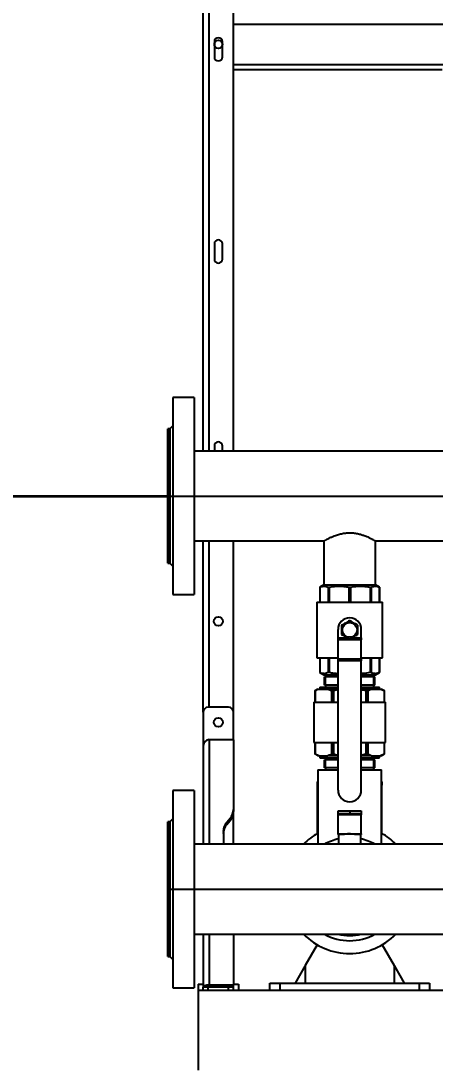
# Model space of a CAD drawing. Header units: millimetres. Extents: x -10178924 to 11692288, y -947381 to 58396.
# Drawn here: x 340941 to 341351, y -538915 to -537877 of the extents above; entities that cross this region are included whole.
import ezdxf
from ezdxf import colors
from ezdxf.entities.mleader import LeaderData, LeaderLine
from ezdxf.math import Vec2, Vec3

# ---------------------------------------------------------------- set-up
doc = ezdxf.new("R2010")
doc.units = ezdxf.units.MM
doc.layers.add('!В1', color=5, linetype='Continuous', lineweight=35)
doc.layers.add('Выноски ВК', color=7, linetype='Continuous', lineweight=0)
doc.layers.add('СЛОЙ0', color=7, linetype='Continuous')
doc.styles.add('PDF ISOCPEUR', font='isocpeur.ttf')

# ---------------------------------------------------------------- blocks, each defined once
blk = doc.blocks.new('_None')

msp = doc.modelspace()

# ---------------------------------------------------------------- linework, layer by layer
at = {"layer": '!В1', "lineweight": 35, "ltscale": 100}
msp.add_lwpolyline([(340675, -537151.1), (340675, -538347), (341086.1, -538347)], dxfattribs=at)
at = {"color": 7, "linetype": 'Continuous', "lineweight": 25}
for p, q in [((341121.1, -538302.5), (341121.1, -537330)), ((341151.1, -538302.5), (341151.1, -537345)), ((341132.1, -537897.5), (341132.1, -537912.5)), ((341140.1, -537912.5), (341140.1, -537897.5)), ((341151.1, -537925), (341357.7, -537925)), ((341132.1, -538097.5), (341132.1, -538112.5)), ((341140.1, -538112.5), (341140.1, -538097.5)), ((341112.1, -538249.5), (341091.1, -538249.5)), ((341091.1, -538249.5), (341091.1, -538444.5)), ((341112.1, -538249.5), (341112.1, -538444.5)), ((341088.1, -538280.5), (341086.1, -538280.5)), ((341086.1, -538347), (341086.1, -538280.5)), ((341091.1, -538277.5), (341088.1, -538280.5)), ((341088.1, -538347), (341088.1, -538280.5)), ((341088.1, -538280.5), (341088.1, -538413.5)), ((341132.1, -538297.5), (341132.1, -538302.5)), ((341140.1, -538302.5), (341140.1, -538297.5)), ((341453.1, -538302.5), (341112.1, -538302.5)), ((341086.1, -538413.5), (341086.1, -538347)), ((341088.1, -538413.5), (341088.1, -538347)), ((341112.1, -538391.4), (341240.6, -538391.4)), ((341121.1, -538561), (341121.1, -538391.4)), ((341151.1, -538561), (341151.1, -538391.4)), ((341240.6, -538391.4), (341240.6, -538435)), ((341291.6, -538435), (341291.6, -538391.4)), ((341291.6, -538391.4), (341540.6, -538391.4)), ((341086.1, -538413.5), (341088.1, -538413.5)), ((341088.1, -538413.5), (341091.1, -538416.5)), ((341240.6, -538435), (341236.5, -538437.3)), ((341240.6, -538435), (341291.6, -538435)), ((341295.7, -538437.3), (341291.6, -538435)), ((341091.1, -538444.5), (341112.1, -538444.5)), ((341236.5, -538437.3), (341236.5, -538452)), ((341236.6, -538437.2), (341236.6, -538452)), ((341244.7, -538437.2), (341244.7, -538452)), ((341245.8, -538437.2), (341245.8, -538452)), ((341265.3, -538437.2), (341265.3, -538452)), ((341266.8, -538437.2), (341266.8, -538452)), ((341286.4, -538437.2), (341286.4, -538452)), ((341287.4, -538437.2), (341287.4, -538452)), ((341295.5, -538437.2), (341295.5, -538452)), ((341295.7, -538452), (341295.7, -538437.3)), ((341233.6, -538452), (341233.6, -538507)), ((341233.6, -538452), (341298.6, -538452)), ((341298.6, -538507), (341298.6, -538452)), ((341254.6, -538487.2), (341254.6, -538479)), ((341254.6, -538487.2), (341263.5, -538487.2)), ((341254.6, -538489.3), (341254.6, -538487.2)), ((341268.6, -538487.2), (341277.6, -538487.2)), ((341277.6, -538487.2), (341277.6, -538479)), ((341277.6, -538487.2), (341277.6, -538489.3)), ((341277.6, -538489.3), (341254.6, -538489.3)), ((341254.6, -538508.1), (341254.6, -538489.3)), ((341277.6, -538508.1), (341277.6, -538489.3)), ((341233.6, -538507), (341254.6, -538507)), ((341236.5, -538507), (341236.5, -538521.6)), ((341236.6, -538507), (341236.6, -538521.7)), ((341244.7, -538507), (341244.7, -538521.7)), ((341245.8, -538507), (341245.8, -538521.7)), ((341254.6, -538508.1), (341277.6, -538508.1)), ((341254.6, -538510.2), (341254.6, -538508.1)), ((341277.6, -538507), (341298.6, -538507)), ((341277.6, -538508.1), (341277.6, -538510.2)), ((341286.4, -538507), (341286.4, -538521.7)), ((341287.4, -538507), (341287.4, -538521.7)), ((341295.5, -538507), (341295.5, -538521.7)), ((341295.7, -538521.6), (341295.7, -538507)), ((341277.6, -538510.2), (341254.6, -538510.2)), ((341254.6, -538638), (341254.6, -538510.2)), ((341277.6, -538638), (341277.6, -538510.2)), ((341236.5, -538521.6), (341240.6, -538524)), ((341240.6, -538524), (341254.6, -538524)), ((341241.1, -538534), (341241.1, -538526)), ((341242.1, -538526), (341241.1, -538526)), ((341242.1, -538534), (341242.1, -538526)), ((341254.6, -538526), (341242.1, -538526)), ((341242.2, -538524), (341242.2, -538526)), ((341277.6, -538524), (341291.6, -538524)), ((341290.1, -538526), (341277.6, -538526)), ((341290, -538526), (341290, -538524)), ((341290.1, -538534), (341290.1, -538526)), ((341291.1, -538526), (341290.1, -538526)), ((341291.1, -538534), (341291.1, -538526)), ((341291.6, -538524), (341295.7, -538521.6)), ((341234.7, -538538), (341231.7, -538539.7)), ((341231.7, -538539.7), (341231.7, -538551)), ((341232, -538539.5), (341232, -538551)), ((341234.7, -538538), (341235.6, -538538)), ((341235.6, -538538), (341244.6, -538538)), ((341236.6, -538536), (341236.6, -538538)), ((341236.6, -538536), (341254.6, -538536)), ((341242.1, -538534), (341241.1, -538534)), ((341254.6, -538534), (341242.1, -538534)), ((341242.2, -538534), (341242.2, -538536)), ((341244.6, -538538), (341254.6, -538538)), ((341244.6, -538538), (341248.2, -538539.5)), ((341248.2, -538539.5), (341248.2, -538551)), ((341249.9, -538539.5), (341254.6, -538538.5)), ((341249.9, -538539.5), (341249.9, -538551)), ((341290.1, -538534), (341277.6, -538534)), ((341277.6, -538536), (341295.6, -538536)), ((341277.6, -538538), (341287.5, -538538)), ((341282.2, -538539.5), (341282.2, -538551)), ((341284, -538539.5), (341284, -538551)), ((341287.5, -538538), (341296.6, -538538)), ((341290, -538536), (341290, -538534)), ((341291.1, -538534), (341290.1, -538534)), ((341295.6, -538538), (341295.6, -538536)), ((341296.6, -538538), (341300.1, -538539.5)), ((341296.6, -538538), (341297.4, -538538)), ((341300.4, -538539.7), (341297.4, -538538)), ((341300.1, -538539.5), (341300.1, -538551)), ((341300.4, -538551), (341300.4, -538539.7)), ((341146.1, -538556), (341126.1, -538556)), ((341230.6, -538551), (341230.6, -538591)), ((341230.6, -538551), (341254.6, -538551)), ((341277.6, -538551), (341301.6, -538551)), ((341301.6, -538591), (341301.6, -538551)), ((341121.1, -538561), (341121.1, -538594.4)), ((341151.1, -538588.1), (341151.1, -538561)), ((341151.1, -538588.1), (341127.1, -538588.1)), ((341151.1, -538588.1), (341151.1, -538657.1)), ((341230.6, -538591), (341254.6, -538591)), ((341231.7, -538591), (341231.7, -538602.2)), ((341232, -538591), (341232, -538602.4)), ((341248.2, -538591), (341248.2, -538602.4)), ((341249.9, -538591), (341249.9, -538602.4)), ((341277.6, -538591), (341301.6, -538591)), ((341282.2, -538591), (341282.2, -538602.4)), ((341284, -538591), (341284, -538602.4)), ((341300.1, -538591), (341300.1, -538602.4)), ((341300.4, -538602.2), (341300.4, -538591)), ((341121.1, -538594.4), (341121.1, -538691.5)), ((341231.7, -538602.2), (341234.7, -538604)), ((341297.4, -538604), (341300.4, -538602.2)), ((341235.6, -538604), (341232, -538602.4)), ((341235.6, -538604), (341234.7, -538604)), ((341235.6, -538604), (341244.6, -538604)), ((341236.6, -538604), (341236.6, -538606)), ((341236.6, -538606), (341254.6, -538606)), ((341241.1, -538616), (341241.1, -538608)), ((341242.1, -538608), (341241.1, -538608)), ((341242.1, -538616), (341242.1, -538608)), ((341254.6, -538608), (341242.1, -538608)), ((341242.2, -538606), (341242.2, -538608)), ((341254.6, -538604), (341244.6, -538604)), ((341282.2, -538602.4), (341277.6, -538603.4)), ((341287.5, -538604), (341277.6, -538604)), ((341277.6, -538606), (341295.6, -538606)), ((341290.1, -538608), (341277.6, -538608)), ((341287.5, -538604), (341284, -538602.4)), ((341287.5, -538604), (341296.6, -538604)), ((341290, -538608), (341290, -538606)), ((341290.1, -538616), (341290.1, -538608)), ((341291.1, -538608), (341290.1, -538608)), ((341291.1, -538616), (341291.1, -538608)), ((341295.6, -538606), (341295.6, -538604)), ((341297.4, -538604), (341296.6, -538604)), ((341234.6, -538618), (341234.6, -538691.5)), ((341234.6, -538618), (341254.6, -538618)), ((341242.1, -538616), (341241.1, -538616)), ((341254.6, -538616), (341242.1, -538616)), ((341242.2, -538616), (341242.2, -538618)), ((341290.1, -538616), (341277.6, -538616)), ((341277.6, -538618), (341297.6, -538618)), ((341290, -538618), (341290, -538616)), ((341291.1, -538616), (341290.1, -538616)), ((341297.6, -538691.5), (341297.6, -538618)), ((341234.2, -538629.8), (341234.6, -538629.4)), ((341234.2, -538632.9), (341234.2, -538629.8)), ((341234.2, -538632.9), (341234.6, -538632.6)), ((341234.2, -538633.2), (341234.2, -538632.9)), ((341234.2, -538680.8), (341234.2, -538633.2)), ((341234.6, -538633.2), (341234.2, -538633.2)), ((341297.6, -538629.4), (341297.9, -538629.8)), ((341297.6, -538632.6), (341297.9, -538632.9)), ((341297.9, -538633.2), (341297.6, -538633.2)), ((341297.9, -538629.8), (341297.9, -538632.9)), ((341297.9, -538632.9), (341297.9, -538633.2)), ((341297.9, -538680.8), (341297.9, -538633.2)), ((341112.1, -538638.5), (341091.1, -538638.5)), ((341091.1, -538638.5), (341091.1, -538833.5)), ((341112.1, -538638.5), (341112.1, -538833.5)), ((341151.1, -538657.1), (341151.1, -538659.2)), ((341151.1, -538691.5), (341151.1, -538659.2)), ((341254.6, -538661.5), (341254.6, -538658.5)), ((341254.6, -538658.5), (341266.1, -538658.5)), ((341266.1, -538661.5), (341254.6, -538661.5)), ((341254.6, -538662.3), (341254.6, -538661.5)), ((341277.6, -538662.3), (341254.6, -538662.3)), ((341254.6, -538681.1), (341254.6, -538662.3)), ((341266.1, -538658.5), (341266.1, -538661.5)), ((341266.1, -538658.5), (341277.6, -538658.5)), ((341277.6, -538661.5), (341266.1, -538661.5)), ((341277.6, -538658.5), (341277.6, -538661.5)), ((341277.6, -538661.5), (341277.6, -538662.3)), ((341277.6, -538681.1), (341277.6, -538662.3)), ((341088.1, -538669.5), (341086.1, -538669.5)), ((341086.1, -538736), (341086.1, -538669.5)), ((341091.1, -538666.5), (341088.1, -538669.5)), ((341088.1, -538736), (341088.1, -538669.5)), ((341088.1, -538669.5), (341088.1, -538802.5)), ((341147.7, -538666), (341144.4, -538670)), ((341144.4, -538672.1), (341147.7, -538668.1)), ((341144.4, -538670), (341144.4, -538672.1)), ((341147.7, -538668.1), (341147.7, -538666)), ((341141.1, -538678.8), (341141.1, -538691.5)), ((341254.6, -538681.1), (341277.6, -538681.1)), ((341254.6, -538682), (341254.6, -538681.1)), ((341259.7, -538682), (341254.6, -538682)), ((341255.1, -538682), (341255.1, -538691.5)), ((341277.6, -538682), (341272.4, -538682)), ((341277.1, -538691.5), (341277.1, -538682)), ((341277.6, -538681.1), (341277.6, -538682)), ((341655.6, -538691.5), (341112.1, -538691.5)), ((341086.1, -538802.5), (341086.1, -538736)), ((341088.1, -538802.5), (341088.1, -538736)), ((341112.1, -538780.4), (342020.1, -538780.4)), ((341121.1, -538780.4), (341121.1, -538833)), ((341151.1, -538780.4), (341151.1, -538830.8)), ((341234, -538791), (341222.1, -538811.6)), ((341298.1, -538791), (341310.1, -538811.6)), ((341086.1, -538802.5), (341088.1, -538802.5)), ((341088.1, -538802.5), (341091.1, -538805.5)), ((341222.1, -538811.6), (341212.1, -538829)), ((341222.1, -538811.6), (341222.1, -538829)), ((341310.1, -538811.6), (341310.1, -538829)), ((341310.1, -538811.6), (341320.1, -538829)), ((341116.1, -538830), (341116.1, -538836)), ((341116.1, -538830), (341121.1, -538830)), ((341151.1, -538830), (341156.1, -538830)), ((341156.1, -538830), (341156.1, -538836)), ((341187.1, -538836), (341187.1, -538829)), ((341187.1, -538829), (341197.1, -538829)), ((341197.1, -538829), (341197.1, -538836)), ((341197.1, -538829), (341335.1, -538829)), ((341335.1, -538836), (341335.1, -538829)), ((341335.1, -538829), (341345.1, -538829)), ((341345.1, -538829), (341345.1, -538836)), ((341091.1, -538833.5), (341112.1, -538833.5)), ((341116.1, -538836), (341116.1, -538915)), ((341116.1, -538836), (342016.1, -538836)), ((341121.1, -538836), (341121.1, -538833)), ((341126.1, -538833), (341121.1, -538833)), ((341126.1, -538836), (341126.1, -538833)), ((341146.1, -538833), (341126.1, -538833)), ((341127.1, -538833), (341127.1, -538830.8)), ((341127.1, -538830.8), (341151.1, -538830.8)), ((341146.1, -538836), (341146.1, -538833)), ((341151.1, -538833), (341146.1, -538833)), ((341151.1, -538833), (341151.1, -538830.8)), ((341151.1, -538836), (341151.1, -538833))]:
    msp.add_line(p, q, dxfattribs=at)
at = {"color": 8, "linetype": 'Continuous', "lineweight": 25}
for p, q in [((341127.1, -538302.5), (341127.1, -537330)), ((341151.1, -537880), (341404.8, -537880)), ((341151.1, -537920), (341359.1, -537920)), ((341127.1, -538556), (341127.1, -538391.4)), ((341127.1, -538588.1), (341127.1, -538691.5)), ((341255.1, -538691.3), (341254.4, -538691.5)), ((341127.1, -538780.4), (341127.1, -538830.8))]:
    msp.add_line(p, q, dxfattribs=at)
at = {"color": 8, "linetype": 'Continuous', "lineweight": 25, "flags": 128}
msp.add_lwpolyline([(341277.8, -538691.5), (341277.1, -538691.3), (341277.1, -538691.3)], dxfattribs=at)
at = {"color": 7, "linetype": 'Continuous', "lineweight": 25}
for centre, radius in [((341136.1, -537900), 4), ((341136.1, -538471), 4.5), ((341266.1, -538479.5), 7.25), ((341136.1, -538571), 4.5)]:
    msp.add_circle(centre, radius, dxfattribs=at)
for centre, radius, start, end in [((341136.1, -537897.5), 4, 0, 180), ((341136.1, -537912.5), 4, 180, 0), ((341136.1, -538097.5), 4, 0, 180), ((341136.1, -538112.5), 4, 180, 0), ((341136.1, -538297.5), 4, 0, 180), ((341266.1, -538479), 11.5, 90, 180), ((341266.1, -538479), 11.5, 0, 90), ((341126.1, -538561), 5, 90, 180), ((341146.1, -538561), 5, 0, 90), ((341266.1, -538638), 11.5, 180, 270), ((341266.1, -538638), 11.5, 270, 0), ((341137.1, -538656.9), 14, 319.4764, 359.0165), ((341137.1, -538659), 14, 319.4764, 359.0165), ((341155, -538679.1), 14, 139.4764, 179.0165), ((341155, -538681.2), 14, 139.4764, 179.0165), ((341266.1, -538736), 63.7, 119.6371, 135.7491), ((341266.1, -538736), 63.7, 44.2509, 60.3629), ((341266.1, -538736), 51, 102.4657, 119.2785), ((341266.1, -538736), 51, 60.7215, 77.5343), ((341266.1, -538736), 63.7, 224.2509, 315.7491), ((341266.1, -538736), 51, 240.7215, 299.2785)]:
    msp.add_arc(centre, radius, start, end, dxfattribs=at)
at = {"color": 8, "linetype": 'Continuous', "lineweight": 25}
msp.add_arc((341266.1, -538736), 46, 255.2724, 284.7276, dxfattribs=at)
at = {"color": 7, "linetype": 'Continuous', "lineweight": 25}
for centre, major_axis, ratio, start_param, end_param in [((341127.1, -538594.4), (0, 6.36), 0.942809, 0, 1.570796), ((341127.1, -538833), (6, 0), 0.353553, 1.570796, 3.141593)]:
    msp.add_ellipse(centre, major_axis=major_axis, ratio=ratio, start_param=start_param, end_param=end_param, dxfattribs=at)
for points, knots in [([(341240.6, -538391.4), (341240.6, -538391.4), (341240.5, -538391.4), (341240.7, -538391.3), (341241.1, -538391.1), (341241.7, -538390.8), (341242.6, -538390.3), (341243.7, -538389.7), (341245, -538389), (341246.6, -538388.2), (341248.4, -538387.4), (341250.6, -538386.5), (341252.9, -538385.6), (341255.6, -538384.8), (341258.3, -538384.1), (341260.9, -538383.7), (341263.3, -538383.4), (341265, -538383.4), (341266.1, -538383.4)], [0, 0, 0, 0, 0.014729, 0.071782, 0.117443, 0.20064, 0.257906, 0.303733, 0.386635, 0.450247, 0.501152, 0.593228, 0.663247, 0.719287, 0.821803, 0.876523, 0.920316, 1, 1, 1, 1]), ([(341266.1, -538383.4), (341266.7, -538383.4), (341268, -538383.4), (341269.9, -538383.5), (341271.8, -538383.8), (341273.8, -538384.2), (341275.7, -538384.6), (341278, -538385.2), (341280.2, -538386), (341282.3, -538386.8), (341284.3, -538387.7), (341286.2, -538388.5), (341287.8, -538389.4), (341288.9, -538389.9), (341289.8, -538390.4), (341290.5, -538390.8), (341291.1, -538391.1), (341291.5, -538391.4), (341291.5, -538391.4), (341291.5, -538391.4)], [0, 0, 0, 0, 0.046449, 0.092897, 0.139342, 0.189689, 0.247717, 0.294152, 0.378178, 0.442666, 0.494271, 0.587641, 0.657883, 0.714103, 0.756297, 0.817297, 0.881142, 0.932243, 1, 1, 1, 1]), ([(341236.6, -538437.2), (341237.6, -538436.8), (341239.1, -538436.1), (341241.2, -538436.1), (341242.9, -538436.4), (341244, -538436.9), (341244.7, -538437.2)], [0, 0, 0, 0, 0.3720036, 0.5628003, 0.7536093, 1, 1, 1, 1]), ([(341245.8, -538437.2), (341248.2, -538436.8), (341251.8, -538436.1), (341256.8, -538436.1), (341260.9, -538436.4), (341263.7, -538436.9), (341265.3, -538437.2)], [0, 0, 0, 0, 0.372004, 0.5628, 0.753609, 1, 1, 1, 1]), ([(341266.8, -538437.2), (341269.2, -538436.8), (341272.9, -538436.1), (341277.8, -538436.1), (341281.9, -538436.4), (341284.8, -538436.9), (341286.4, -538437.2)], [0, 0, 0, 0, 0.372004, 0.5628, 0.753609, 1, 1, 1, 1]), ([(341287.4, -538437.2), (341288.4, -538436.8), (341289.9, -538436.1), (341292, -538436.1), (341293.7, -538436.4), (341294.9, -538436.9), (341295.5, -538437.2)], [0, 0, 0, 0, 0.372004, 0.5628, 0.753609, 1, 1, 1, 1]), ([(341236.5, -538437.3), (341236.5, -538437.3), (341236.5, -538437.3), (341236.6, -538437.3), (341236.6, -538437.2)], [0, 0, 0, 0, 0.52544, 1, 1, 1, 1]), ([(341244.7, -538437.2), (341244.8, -538437.3), (341245, -538437.3), (341245.4, -538437.3), (341245.7, -538437.3), (341245.8, -538437.2)], [0, 0, 0, 0, 0.381165, 0.762851, 1, 1, 1, 1]), ([(341265.3, -538437.2), (341265.5, -538437.3), (341265.9, -538437.3), (341266.4, -538437.3), (341266.7, -538437.3), (341266.8, -538437.2)], [0, 0, 0, 0, 0.381165, 0.762851, 1, 1, 1, 1]), ([(341286.4, -538437.2), (341286.5, -538437.3), (341286.9, -538437.3), (341287.2, -538437.3), (341287.4, -538437.3), (341287.4, -538437.2)], [0, 0, 0, 0, 0.381165, 0.762851, 1, 1, 1, 1]), ([(341295.5, -538437.2), (341295.6, -538437.3), (341295.7, -538437.3), (341295.7, -538437.3), (341295.7, -538437.3)], [0, 0, 0, 0, 0.761908, 1, 1, 1, 1]), ([(341266.1, -538470.2), (341265.4, -538470.6), (341264, -538471.4), (341261.9, -538472.6), (341259.9, -538473.8), (341258.7, -538474.5), (341258.1, -538474.8)], [0, 0, 0, 0, 0.264604, 0.534947, 0.765343, 1, 1, 1, 1]), ([(341258.1, -538474.8), (341258.1, -538475.9), (341258.1, -538477.8), (341258.1, -538480.5), (341258.1, -538482.5), (341258.1, -538483.7), (341258.1, -538484.1)], [0, 0, 0, 0, 0.36154, 0.61048, 0.866129, 1, 1, 1, 1]), ([(341274.1, -538474.8), (341273.4, -538474.4), (341272, -538473.6), (341269.9, -538472.4), (341267.9, -538471.3), (341266.7, -538470.6), (341266.1, -538470.2)], [0, 0, 0, 0, 0.264604, 0.534947, 0.765343, 1, 1, 1, 1]), ([(341274.1, -538484.1), (341274.1, -538483.7), (341274.1, -538482.5), (341274.1, -538480.5), (341274.1, -538477.8), (341274.1, -538475.9), (341274.1, -538474.8)], [0, 0, 0, 0, 0.133872, 0.383113, 0.638458, 1, 1, 1, 1]), ([(341258.1, -538484.1), (341258.8, -538484.5), (341260.2, -538485.3), (341262.2, -538486.5), (341264.2, -538487.6), (341265.5, -538488.3), (341266.1, -538488.7)], [0, 0, 0, 0, 0.264604, 0.534947, 0.765343, 1, 1, 1, 1]), ([(341266.1, -538488.7), (341266.8, -538488.3), (341268.2, -538487.5), (341270.2, -538486.3), (341272.2, -538485.1), (341273.5, -538484.4), (341274.1, -538484.1)], [0, 0, 0, 0, 0.2646044, 0.5349466, 0.7653425, 1, 1, 1, 1]), ([(341236.6, -538521.7), (341236.6, -538521.6), (341236.5, -538521.6), (341236.5, -538521.6), (341236.5, -538521.6)], [0, 0, 0, 0, 0.761908, 1, 1, 1, 1]), ([(341244.7, -538521.7), (341243.7, -538522.1), (341242.2, -538522.8), (341240.2, -538522.8), (341238.4, -538522.5), (341237.3, -538522), (341236.6, -538521.7)], [0, 0, 0, 0, 0.372004, 0.5628, 0.753609, 1, 1, 1, 1]), ([(341245.8, -538521.7), (341245.6, -538521.6), (341245.3, -538521.6), (341244.9, -538521.6), (341244.8, -538521.6), (341244.7, -538521.7)], [0, 0, 0, 0, 0.3811649, 0.7628514, 1, 1, 1, 1]), ([(341254.6, -538522.8), (341254.5, -538522.8), (341253.1, -538522.8), (341250.2, -538522.5), (341247.4, -538522), (341245.8, -538521.7)], [0, 0, 0, 0, 0.029401, 0.453004, 1, 1, 1, 1]), ([(341286.4, -538521.7), (341283.9, -538522.1), (341281, -538522.7), (341278.1, -538522.7), (341277.6, -538522.7)], [0, 0, 0, 0, 0.826309, 1, 1, 1, 1]), ([(341287.4, -538521.7), (341287.3, -538521.6), (341287.2, -538521.6), (341286.8, -538521.6), (341286.5, -538521.6), (341286.4, -538521.7)], [0, 0, 0, 0, 0.381165, 0.762851, 1, 1, 1, 1]), ([(341295.5, -538521.7), (341294.5, -538522.1), (341293, -538522.8), (341291, -538522.8), (341289.3, -538522.5), (341288.1, -538522), (341287.4, -538521.7)], [0, 0, 0, 0, 0.372004, 0.5628, 0.753609, 1, 1, 1, 1]), ([(341295.7, -538521.6), (341295.7, -538521.6), (341295.7, -538521.6), (341295.6, -538521.6), (341295.5, -538521.7)], [0, 0, 0, 0, 0.5254398, 1, 1, 1, 1]), ([(341231.8, -538539.7), (341231.8, -538539.7), (341231.7, -538539.7), (341231.8, -538539.6), (341232, -538539.6), (341232, -538539.5)], [0, 0, 0, 0, 0.1613096, 0.7218666, 1, 1, 1, 1]), ([(341232, -538539.5), (341232.8, -538539.1), (341233.9, -538538.5), (341235.1, -538538.1), (341235.6, -538538)], [0, 0, 0, 0, 0.635439, 1, 1, 1, 1]), ([(341248.2, -538539.5), (341248.3, -538539.6), (341248.5, -538539.7), (341249, -538539.7), (341249.5, -538539.6), (341249.8, -538539.6), (341249.9, -538539.5)], [0, 0, 0, 0, 0.289657, 0.579976, 0.860708, 1, 1, 1, 1]), ([(341277.6, -538538.4), (341277.6, -538538.4), (341279.2, -538538.7), (341280.7, -538539.1), (341282.2, -538539.5)], [0, 0, 0, 0, 0.027929, 1, 1, 1, 1]), ([(341282.2, -538539.5), (341282.4, -538539.6), (341282.8, -538539.7), (341283.4, -538539.7), (341283.8, -538539.6), (341283.9, -538539.6), (341284, -538539.5)], [0, 0, 0, 0, 0.289672, 0.579989, 0.860721, 1, 1, 1, 1]), ([(341284, -538539.5), (341284.7, -538539.1), (341285.9, -538538.5), (341287.1, -538538.1), (341287.5, -538538)], [0, 0, 0, 0, 0.635439, 1, 1, 1, 1]), ([(341300.1, -538539.5), (341300.2, -538539.6), (341300.4, -538539.7), (341300.4, -538539.7), (341300.4, -538539.7)], [0, 0, 0, 0, 0.580254, 1, 1, 1, 1]), ([(341232, -538602.4), (341231.9, -538602.3), (341231.8, -538602.2), (341231.8, -538602.2), (341231.8, -538602.2)], [0, 0, 0, 0, 0.580254, 1, 1, 1, 1]), ([(341249.9, -538602.4), (341249.7, -538602.3), (341249.3, -538602.2), (341248.7, -538602.2), (341248.4, -538602.3), (341248.2, -538602.3), (341248.2, -538602.4)], [0, 0, 0, 0, 0.289672, 0.579989, 0.860721, 1, 1, 1, 1]), ([(341284, -538602.4), (341283.9, -538602.3), (341283.6, -538602.2), (341283.1, -538602.2), (341282.6, -538602.3), (341282.3, -538602.3), (341282.2, -538602.4)], [0, 0, 0, 0, 0.289657, 0.579976, 0.860708, 1, 1, 1, 1]), ([(341300.4, -538602.2), (341300.4, -538602.2), (341300.4, -538602.2), (341300.3, -538602.3), (341300.2, -538602.3), (341300.1, -538602.4)], [0, 0, 0, 0, 0.16131, 0.721867, 1, 1, 1, 1]), ([(341248.2, -538602.4), (341247.4, -538602.8), (341246.2, -538603.4), (341245, -538603.8), (341244.6, -538604)], [0, 0, 0, 0, 0.635439, 1, 1, 1, 1]), ([(341254.6, -538603.5), (341254.5, -538603.5), (341253, -538603.2), (341251.4, -538602.8), (341249.9, -538602.4)], [0, 0, 0, 0, 0.027929, 1, 1, 1, 1]), ([(341300.1, -538602.4), (341299.4, -538602.8), (341298.2, -538603.4), (341297, -538603.8), (341296.6, -538604)], [0, 0, 0, 0, 0.635439, 1, 1, 1, 1]), ([(341272.4, -538682), (341271.6, -538681.9), (341269.9, -538681.7), (341267.5, -538681.2), (341265.2, -538681.2), (341263.1, -538681.5), (341261.2, -538681.9), (341260.1, -538681.9), (341259.7, -538682)], [0, 0, 0, 0, 0.2035205, 0.4297542, 0.5590407, 0.6940208, 0.914722, 1, 1, 1, 1])]:
    msp.add_open_spline(points, degree=3, knots=knots, dxfattribs=at)
at = {"layer": 'СЛОЙ0'}
for p, q in [((341086.1, -538347), (342046.1, -538347)), ((341086.1, -538736), (342046.1, -538736))]:
    msp.add_line(p, q, dxfattribs=at)

# ---------------------------------------------------------------- leaders
at = {"layer": 'Выноски ВК', "ltscale": 50}
ml = msp.add_multileader_mtext('Standard', dxfattribs=at)
ml.set_content('Ст.Т4-14 Ду20 Стальная', color=256, style='PDF ISOCPEUR')
ml.set_leader_properties(color=256, linetype='ByLayer', lineweight=-1)
ml.set_arrow_properties(name='NONE')
ml.build(insert=Vec2(0, 0))
ml.multileader.update_dxf_attribs({"text_left_attachment_type": 6, "text_right_attachment_type": 6, "dogleg_length": 100, "arrow_head_size": 300})
ctx = ml.context
ctx.base_point, ctx.char_height, ctx.arrow_head_size, ctx.landing_gap_size, ctx.plane_origin = Vec3(338732.2, -537899.6), 150, 300, 0, Vec3(325189.7, -532222)
ctx.left_attachment, ctx.right_attachment = 6, 6
notes = []
notes.append((ctx, [(0, (1, 1, 0), (338632.2, -537899.6), (1, 0), 100, [(1, [(337615.6, -538633.2)], 0, [])])]))
ctx.mtext.insert, ctx.mtext.width, ctx.mtext.flow_direction = Vec3(338732.2, -537719.6), 2249.456, 5
for ctx, leaders in notes:
    for number, flags, end, landing, length, lines in leaders:
        leader = LeaderData()
        leader.index, (leader.has_last_leader_line, leader.has_dogleg_vector, leader.attachment_direction) = number, flags
        leader.last_leader_point, leader.dogleg_vector, leader.dogleg_length = Vec3(end), Vec3(landing), length
        for number, points, colour, breaks in lines:
            line = LeaderLine()
            line.index, line.vertices, line.color, line.breaks = number, Vec3.list(points), colors.encode_raw_color(colour), breaks
            leader.lines.append(line)
        ctx.leaders.append(leader)

doc.saveas('drawing.dxf')
